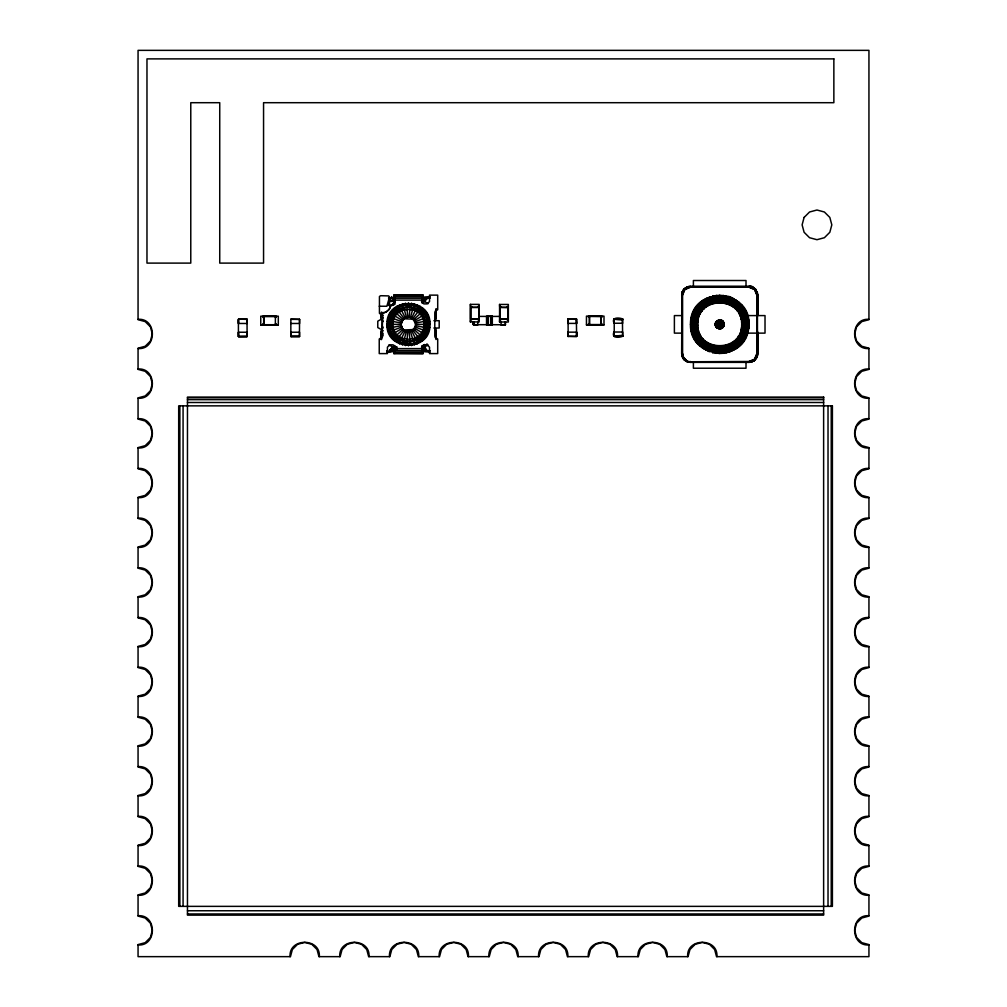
<?xml version="1.0" encoding="UTF-8"?>
<svg xmlns="http://www.w3.org/2000/svg" width="1007" height="1007" viewBox="0 0 1007 1007"><rect width="100%" height="100%" fill="white"/><g stroke="black" fill="none" stroke-linecap="round" stroke-linejoin="round"><path stroke-width="1.5" d="M473.517 324.846L473.416 321.862L473.668 324.883L477.759 324.846L477.759 321.862M488.219 324.846L488.219 316.122L488.219 324.594M473.668 321.862L473.668 324.594M473.416 324.72L473.428 321.862L473.517 324.808L477.759 324.745M389.205 305.36L389.47 297.178L388.74 295.907L380.696 295.718L379.438 296.448L379.438 313.404L380.696 314.134L385.882 312.094L389.13 309.426A6.822 6.822 0 0 0 390.15 307.135L390.351 305.36C390.364 309.627 386.361 313.076 382.157 312.673L382.157 336.061L381.766 337.521L379.236 338.981L379.236 353.595L387.418 353.595L387.418 347.163L389.759 344.822L392.982 344.822L395.008 345.993L395.323 353.381L393.85 353.595L393.85 346.672M382.635 312.762L382.157 336.061L383.138 333.292M470.395 321.925L470.395 304.378L479.168 304.378L479.168 321.925L470.395 321.925L470.42 320.755M499.573 322.001L499.573 304.454L508.346 304.454L508.346 322.001L499.573 322.001L499.61 320.83M696.328 325.148C694.817 293.692 744.576 293.692 743.078 325.148C743.506 354.388 695.9 354.388 696.328 325.148L697.738 325.097C696.328 295.555 743.078 295.555 741.656 325.097C742.058 352.5 697.347 352.5 697.738 325.097M687.429 361.828L689.266 362.281C687.051 361.928 682.406 359.877 683.577 357.498L682.268 353.595L682.268 295.127L684.672 289.336L690.462 286.932L748.944 286.932L754.734 289.336L757.138 295.127L757.138 353.595L754.734 359.398L748.944 361.79L690.462 361.79C686.271 361.865 681.802 357.938 682.57 353.595L682.57 295.127L684.886 289.55L690.462 287.234L748.944 287.234L754.52 289.55L756.836 295.127L756.836 353.595L754.52 359.184L748.944 361.488L687.454 361.777M716.392 327.237C711.169 320.906 724.31 316.5 724.083 324.581C723.895 331.303 712.755 328.697 715.713 322.542M715.411 324.581L715.448 323.713L723.945 325.462L723.013 327.237L724.083 324.581L723.693 322.542M690.462 324.367C690.009 283.936 754.054 287.813 748.73 327.892C745.293 363.741 689.543 359.952 690.462 324.367L695.434 324.367C694.843 355.975 744.563 355.975 743.972 324.367C744.563 292.76 694.843 292.76 695.434 324.367M390.917 349.404L389.47 350.675L392.39 347.163L394.945 346.118M421.971 302.654L424.551 301.559L427.472 298.047L426.024 299.331M718.23 346.282L718.142 347.705C748.78 349.064 750.681 301.383 719.703 301.458C688.864 301.017 690.5 349.719 721.226 347.214L719.703 347.755M757.705 332.058L757.705 353.595C757.805 358.303 753.538 362.47 748.944 362.369L690.462 362.369C685.78 362.407 681.626 358.291 681.701 353.595L681.777 293.931L683.375 289.978L687.454 286.945M682.57 295.127L681.701 295.127L681.827 293.931L682.243 292.093L683.061 292.395M386.99 324.367C385.744 296.675 431.21 296.675 429.964 324.367C431.21 352.047 385.744 352.047 386.99 324.367L390.2 324.367C389.231 347.868 427.723 347.868 426.741 324.367C427.723 300.854 389.231 300.854 390.2 324.367M381.527 312.006L380.986 317.935L383.327 317.935M393.12 324.367C392.277 304.605 424.677 304.605 423.821 324.367C424.677 344.117 392.277 344.117 393.12 324.367L401.164 324.367C404.235 342.682 427.094 321.85 409.144 317.079C401.768 316.009 397.929 327.199 404.814 330.699C427.673 335.986 407.999 301.924 401.164 324.367M407.055 339.649L407.797 331.643L412.127 330.699M412.669 309.602L410.478 317.331L409.144 317.079L409.887 309.086M715.763 326.293L723.819 322.844L723.429 322.039L719.703 324.367L716.229 327.048L716.846 327.69L722.157 320.83L723.013 321.497L720.571 320.15L718.419 328.471L717.336 328.055L719.262 328.723L719.703 319.974M406.413 343.991C381.049 342.38 385.391 301.03 410.541 304.743C435.893 306.342 431.55 347.692 406.413 343.991L406.564 342.531M410.378 306.191L410.566 304.441L416.797 306.141L421.593 309.225L424.677 312.598L428.063 320.201L427.685 330.006L429.095 330.422M425.168 316.928L426.767 316.223C413.839 287.952 373.987 315.342 393.334 337.483C411.007 358.341 443.42 328.131 421.593 309.225L422.55 308.129M410.415 305.901L410.541 304.743L408.477 305.801L406.413 304.743M716.178 353.381L716.783 348.447M722.623 300.275L723.227 295.341M395.323 348.623L393.85 350.096M290.859 319.37L290.822 336.325L299.595 336.325L299.557 332.234L290.822 332.234L290.973 336.59L290.973 332.234M246.992 336.476L247.118 332.234L238.395 332.234L238.432 336.476L238.395 319.37L238.395 323.474L247.156 323.474L247.017 319.118L247.118 336.476L238.558 336.59L238.533 332.234M299.431 336.476L299.557 319.232L299.557 323.474L290.822 323.474M568.049 319.295L576.369 319.03L576.671 323.398L567.898 323.398L568.049 319.043L568.187 336.552L567.935 332.159M622.414 319.156L622.704 323.247L613.943 323.247L613.943 319.156C636.99 322.53 608.958 312.346 614.081 323.247M614.232 319.156L622.414 319.005L622.628 336.25L622.704 332.02L613.943 332.02C609.273 343.211 636.449 332.411 614.232 336.401L614.232 318.854L622.653 319.043L614.106 318.904M722.636 302.591L722.825 301.181M685.742 360.984L690.462 362.369L690.462 361.488M750.014 287.31L750.139 286.441L748.944 286.353L690.462 286.353C685.78 286.29 681.701 290.469 681.701 295.127M405.418 345.628L405.62 344.18C380.382 341.725 385.668 300.665 410.566 304.441M414.116 306.984L414.657 305.322L411.322 304.542L411.536 303.094M423.683 301.345L424.929 298.148L430.279 298.047M753.198 360.242L753.664 360.984L756.32 358.328L757.705 353.595L756.836 353.595M390.93 349.215L389.973 350.587M396.808 347.063C390.653 345.124 395.172 354.489 386.663 350.675M426.011 299.507L426.968 298.148M690.878 320.868L691.28 318.564M748.616 327.879L747.987 331.328L743.267 330.17M732.769 300.023L732.945 299.142L732.53 299.922M715.046 347.277L715.322 345.892M379.236 306.241L386.839 306.241L389.47 297.178L389.47 305.335M427.685 330.006L428.29 327.212L429.737 327.426M576.621 319.156L567.898 319.295L576.369 319.03L576.633 336.401L576.671 332.159L567.898 332.159M299.52 336.476L290.985 336.476M712.704 352.752L713.9 347.918M725.506 300.803C724.776 290.809 735.437 300.275 739.012 302.566M490.623 324.883L490.623 316.16M576.633 332.159L576.508 336.514L567.898 336.262M725.883 301.81L725.506 303.17M423.972 299.507L423.33 301.81L424.4 297.015L430.065 296.587M395.424 316.286L402.259 320.516L401.29 323.02L393.385 321.548M404.273 339.12L406.476 331.391L407.797 331.643M421.518 332.448L414.683 328.206L415.652 325.702L423.557 327.187M402.422 344.986L402.825 343.576L397.652 341.209M414.532 303.749L414.116 305.146L421.87 309.476M691.507 317.419L693.911 310.823L698.216 313.089M747.899 331.316L745.495 337.899M402.372 343.135L402.825 341.738M406.564 306.191L406.375 304.441C398.004 305.322 390.628 311.893 388.891 320.201L390.603 320.566M405.62 344.18C415.727 345.791 426.074 338.566 428.063 328.521M381.489 339.56L383 335.18M712.025 346.458L712.49 345.124M751.675 287.725L751.952 286.945L755.137 288.921L757.629 293.931L757.705 315.128M402.284 343.412C441.683 351.619 432.595 289.16 397.538 307.349C368.965 326.935 411.548 363.842 426.867 332.763M711.093 347.05L709.331 351.695L703.201 348.271M728.313 301.672L730.075 297.027M383.189 327.137L382.106 329.918L377.776 327.577L377.776 321.145L382.106 318.804L383.189 321.585M392.982 349.215L394.077 346.924M728.275 304.139L728.829 302.83M716.846 327.69L717.576 328.194L719.703 324.367L721.427 320.339L720.584 320.062M424.262 330.548L423.683 331.857A16.716 16.716 0 0 1 421.392 335.306M693.068 314.26L694.478 311.125M744.928 337.609L746.325 334.462M399.552 343.903L400.157 342.581M416.797 306.141L417.402 304.819M682.129 292.42L684.269 288.921L684.886 289.55M715.977 322.039L723.164 327.048L722.56 327.69L716.518 321.346L715.977 322.039L715.587 322.844L723.643 326.293L721.792 328.118L719.262 328.723M401.629 338.1L405.217 330.9L406.576 331.429M410.365 317.306L411.737 317.822L415.312 310.622M682.293 292.106L684.307 288.959L685.742 287.738L686.208 288.48M238.533 323.474L238.558 319.118L247.017 319.37M709.155 345.237L709.797 343.979M757.277 356.314L754.092 360.695L750.139 362.281M706.121 350.247L708.424 345.854M730.981 302.88L733.285 298.475M744.425 312.057L744.928 311.125M399.338 340.19L398.457 341.7L395.071 339.246L390.175 332.511L391.786 331.794M417.615 308.545L418.346 307.273M731.623 304.24L730.893 305.461M693.974 310.861L695.736 307.815M743.607 340.857L745.419 337.861M392.629 305.146L395.059 301.307L391.522 296.587M753.198 288.48C760.121 292.571 754.016 287.083 750.139 286.441L751.977 286.894M396.859 342.443L397.664 341.172M419.277 307.55L420.095 306.292M706.461 343.651L707.266 342.481M705.92 344.331L703.1 348.422L695.799 340.857M733.486 304.391L736.306 300.3M402.145 320.704L405.217 317.822L401.629 310.622M415.312 338.1L411.737 330.9L414.808 328.018M421.492 347.163L424.551 347.163L427.044 343.84M399.225 336.615L404.071 330.195L403.077 329.289L397.136 334.702M411.737 317.822L412.883 318.527L417.729 312.12M695.787 307.865L697.964 305.108M741.731 342.355L743.141 340.542M741.504 343.677L743.669 340.907M733.323 307.122L734.191 306.002M383 315.556L380.986 317.935L380.986 313.391M391.043 306.052L395.059 301.307L391.522 298.047M394.404 340.605L395.361 339.497M700.318 346.244L703.616 342.531M735.79 306.204L739.088 302.478M395.273 339.032L396.242 337.937M420.699 310.785L421.681 309.703M704.019 341.713L704.963 340.656M395.6 313.328L397.639 311.314A16.678 16.678 0 0 1 401.239 309.023L403.845 308.054M421.354 335.394L419.302 337.408M263.683 324.732L275.377 324.732L275.377 316.425L263.683 316.425L263.683 324.732L275.377 324.732M275.377 316.425L263.683 316.425M478.929 318.992L478.929 307.299L470.634 307.299L470.634 318.992L478.929 318.992L478.929 307.299M470.634 318.992L470.634 307.299M508.12 319.068L508.12 307.374L499.812 307.374L499.812 319.068L508.12 319.068L508.12 307.374M499.812 319.068L507.943 318.904M501.083 321.862L501.083 324.883L505.438 324.745L473.416 324.669M589.385 324.657L601.078 324.657L601.078 316.349L589.385 316.349L589.385 324.657L601.078 324.657M600.902 324.481L601.078 316.349M698.795 304.278L700.431 302.616M684.269 359.801L687.63 361.286M741.442 343.626C736.054 349.87 727.948 353.482 719.703 353.419M735.5 309.086L736.52 308.104M715.461 325.462L719.703 324.367L722.875 321.346L723.429 322.039M419.818 314.02L413.877 319.433L412.883 318.527M716.392 321.497L718.822 320.062L720.143 328.723M699.727 338.151L695.636 340.97L697.813 343.752L701.539 340.454M737.867 308.268L741.58 304.983M380.696 314.134L382.383 312.661L382.383 313.391M392.239 338.44L393.334 337.483M423.607 311.251L424.715 310.294M701.841 339.46L702.924 338.553M576.369 319.295L567.935 319.156M422.978 301.773L423.972 300.967M700.381 302.566L706.171 298.575L715.046 295.743M701.715 302.327L703.528 300.929M737.388 311.327L738.534 310.483M392.277 336.137L393.687 335.104M423.255 313.618L424.677 312.598M722.56 327.69L721.83 328.194L717.248 320.83M739.667 310.584L743.758 307.752M390.401 335.986L391.622 335.193M425.319 313.542L426.553 312.749M755.59 290.872L756.282 290.431M699.991 336.942L701.187 336.187M395.424 332.448L402.259 328.206L403.303 329.528M413.638 319.194L414.683 320.516L421.518 316.286M738.974 313.806L740.208 313.127M424.551 344.507C421.895 346.421 426.741 351.619 424.929 350.587L423.72 346.886L428.353 345.124M687.756 361.941L683.375 358.756L681.701 353.595C681.575 357.384 683.703 357.158 682.57 353.595L681.701 353.595L681.953 295.127C681.89 290.582 685.918 286.554 690.462 286.617L748.944 286.617C753.488 286.554 757.516 290.582 757.453 295.127L757.453 353.595C757.516 358.152 753.488 362.18 748.944 362.117L690.462 362.117C685.918 362.18 681.89 358.152 681.953 353.595M576.633 323.398L576.508 319.194L568.187 319.005M696.202 341.751L693.81 337.949L698.216 335.646M741.19 313.089L745.583 310.773M685.314 288.027L690.462 286.353L690.462 287.234M754.092 360.695L748.944 362.369L748.944 361.488M722.069 328.055L721.012 328.546L717.978 320.339L718.834 320.15M698.48 334.211L699.777 333.607M388.929 333.292L390.263 332.688L388.652 327.212L387.204 327.426M428.025 315.443L426.691 316.047L428.29 321.51L429.737 321.309M404.814 318.036L409.144 317.079M415.715 339.699L413.109 340.681M394.165 329.906L401.655 326.998L401.29 325.702L393.385 327.187M423.557 321.548L415.652 323.02L415.287 321.724L422.789 318.816M740.208 316.462L741.53 315.959M692.363 334.727L697.008 332.965M742.386 315.757L747.043 313.995M756.345 292.395L757.113 292.106C758.951 296.536 753.475 283.42 748.944 286.353L748.944 287.234M686.422 360.38L682.771 356.44M689.342 361.714L690.462 361.79M709.608 297.732L711.785 297.04M697.36 331.29L698.72 330.875M387.859 330.422L389.256 330.006M427.685 318.716L429.095 318.313M423.091 298.638L421.631 300.099L393.85 300.099L393.85 295.127L423.091 295.127L423.091 302.05M696.139 330.17L691.318 331.353L690.789 327.879L690.789 320.855L695.61 321.434M743.267 318.552L748.088 317.369L745.419 310.861M741.076 319.269L742.449 318.942M388.891 328.521L390.603 328.156M426.351 320.566L427.774 320.264M696.643 328.257L698.04 328.018M715.322 324.581L724.033 323.7M393.85 295.127L423.091 295.127M756.761 294.044L757.566 293.931M690.676 327.892L695.61 327.288M743.795 321.434L748.73 320.843M487.954 316.311L488.08 324.846M741.567 322.164L742.977 322.026M411.322 304.542L405.62 304.542L405.418 303.094M393.825 347.075L388.589 345.124M716.204 295.529L719.703 295.315M402.762 330.006L414.947 329.49M389.457 301.445L395.059 301.307L389.457 299.859M260.763 324.959L278.297 324.959L278.297 316.185L260.763 316.185L260.763 324.959L261.933 324.934M586.452 324.883L603.999 324.883L603.999 316.122L586.452 316.122L586.452 324.883L587.622 324.858M568.187 319.295L576.369 319.156L568.187 319.043M395.524 347.138L392.39 347.163L396.985 347.163M756.836 295.127L757.705 295.127L756.03 289.978M393.85 295.504L423.091 295.504M395.323 296.587L421.631 296.587M388.501 298.047L392.982 298.047M395.323 298.198L421.631 298.198M387.72 305.36L392.982 305.36L395.008 304.19L395.323 295.353M470.395 306.43L471.566 306.43L471.566 307.299M479.168 306.43L477.998 306.43L477.998 307.299M499.573 306.506L500.743 306.506L500.743 307.374M508.346 306.506L507.176 306.506L507.176 307.374M470.798 307.475L478.766 307.475M499.812 307.374L507.943 307.55M682.104 315.594L674.388 315.594L674.388 333.128L682.104 333.128M479.219 316.412L499.623 316.412M380.986 316.475L380.696 313.416M589.385 316.349L600.902 316.513M263.683 317.356L262.802 317.356L262.802 316.185M275.377 317.356L276.258 317.356L276.258 316.185M589.385 317.281L588.503 317.281L588.503 316.122M601.078 317.281L601.947 317.281L601.947 316.122M435.955 318.376L436.245 309.036M470.798 318.829L478.766 318.829M238.558 319.118L246.992 319.118M290.985 319.118L299.557 319.37L290.822 319.37M138.06 319.32C157.13 317.834 157.13 350.033 138.06 348.548M868.94 319.32C849.87 317.834 849.87 350.033 868.94 348.548M470.395 319.874L471.566 319.874L471.566 318.992M479.168 319.874L477.998 319.874L477.998 318.992M499.573 319.949L500.743 319.949L500.743 319.068M508.346 319.949L507.176 319.949L507.176 319.068M433.891 320.704L439.19 320.704L439.19 328.018L433.891 328.018M589.385 323.713L588.503 323.713L588.503 324.883M601.078 323.713L601.947 323.713L601.947 324.883M263.683 323.788L262.802 323.788L262.802 324.959M275.377 323.788L276.258 323.788L276.258 324.959M415.778 324.367L423.821 324.367M426.741 324.367L429.964 324.367M743.972 324.367L748.944 324.367M486.532 324.745L492.322 324.745M501.083 324.745L505.438 324.72L505.174 321.862M435.955 330.359L436.245 338.478M383.327 330.8L380.986 330.8L380.986 339.56M380.986 332.26L380.696 338.767M613.98 336.25L622.666 336.25M238.432 336.476L247.118 336.476M567.935 336.401L576.633 336.401M238.558 336.59L246.992 336.59M290.985 336.59L299.431 336.59M393.85 348.623L421.631 348.623L423.091 350.096M393.85 349.353L396.934 349.353M393.85 349.895L396.934 349.895M395.323 350.537L421.631 350.537M425.432 350.675L430.253 350.675M386.877 352.135L392.554 351.707L392.982 347.755M395.323 352.148L421.631 352.148M430.065 352.135L424.4 351.707L423.972 346.295M393.85 353.218L423.091 353.218M395.323 353.381L423.091 353.595L423.091 346.672M393.85 353.595L423.091 353.595M138.06 369.015C157.13 367.542 157.13 399.729 138.06 398.256M868.94 369.015C849.87 367.542 849.87 399.729 868.94 398.256M187.466 397.752L823.625 397.752M187.466 399.653L823.625 399.653M187.466 402.498L823.625 402.498M138.06 418.711C157.13 417.238 157.13 449.437 138.06 447.951M868.94 418.711C849.87 417.238 849.87 449.437 868.94 447.951M138.06 468.419C157.13 466.933 157.13 499.132 138.06 497.647M868.94 468.419C849.87 466.933 849.87 499.132 868.94 497.647M138.06 518.114C157.13 516.641 157.13 548.828 138.06 547.355M868.94 518.114C849.87 516.641 849.87 548.828 868.94 547.355M138.06 567.822C157.13 566.337 157.13 598.536 138.06 597.05M868.94 567.822C849.87 566.337 849.87 598.536 868.94 597.05M138.06 617.518C157.13 616.045 157.13 648.231 138.06 646.758M868.94 617.518C849.87 616.045 849.87 648.231 868.94 646.758M138.06 667.213C157.13 665.74 157.13 697.927 138.06 696.454M868.94 667.213C849.87 665.74 849.87 697.927 868.94 696.454M138.06 716.921C157.13 715.436 157.13 747.635 138.06 746.149M868.94 716.921C849.87 715.436 849.87 747.635 868.94 746.149M138.06 766.617C157.13 765.144 157.13 797.33 138.06 795.857M868.94 766.617C849.87 765.144 849.87 797.33 868.94 795.857M138.06 816.325C157.13 814.839 157.13 847.038 138.06 845.553M868.94 816.325C849.87 814.839 849.87 847.038 868.94 845.553M138.06 866.02C157.13 864.535 157.13 896.734 138.06 895.261M868.94 866.02C849.87 864.535 849.87 896.734 868.94 895.261M187.466 910.756L823.625 910.756M187.466 913.966L823.625 913.966M138.06 915.715C157.13 914.243 157.13 946.429 138.06 944.956M868.94 915.715C849.87 914.243 849.87 946.429 868.94 944.956M421.455 301.534L424.551 301.559L428.353 303.611M602.828 324.858L603.999 324.883M277.126 324.934L278.297 324.959M741.656 325.097L743.078 325.148M402.762 318.716L414.947 319.244M719.703 324.367L724.083 324.581M696.429 322.026L697.838 322.164M424.702 329.289A16.716 16.716 0 0 0 425.407 325.123L423.746 317.004L419.692 311.654A16.666 16.666 0 0 0 416.193 309.262C405.129 303.132 389.973 313.039 391.572 325.79A16.804 16.804 0 0 0 392.466 329.956L393.02 331.341A16.666 16.666 0 0 0 395.348 335.092L391.937 328.131L391.534 323.612A16.716 16.716 0 0 1 392.252 319.433L393.259 316.865A16.716 16.716 0 0 1 395.562 313.416M410.327 341.222A17.22 17.22 0 0 1 406.06 341.146L401.113 339.636L395.222 334.941L397.249 337.081A16.666 16.666 0 0 0 400.748 339.46C411.825 345.59 426.968 335.683 425.369 322.932A16.792 16.792 0 0 0 424.488 318.778L423.922 317.381A16.666 16.666 0 0 0 421.681 313.718L421.606 313.643M743.795 327.288L748.73 327.892M681.827 293.931L682.645 294.044M756.761 354.678L757.629 354.804L757.163 356.629L756.345 356.327M387.204 321.309L388.652 321.51L389.256 318.716L387.859 318.313M741.366 328.018L742.763 328.257M427.472 350.675L426.099 349.719M726.676 296.083L719.703 295.24L719.703 300.099M723.139 296.083L725.392 296.499M712.729 352.639L719.703 353.495L719.703 348.623M412.53 307.903L410.894 307.576A17.22 17.22 0 0 0 406.614 307.5M426.351 328.156L427.774 328.471M698.329 319.269L696.945 318.942M691.318 317.369L696.139 318.552M393.85 298.638L395.323 300.099M740.686 330.875L742.046 331.29M412.241 307.827L419.05 311.1L421.732 313.794M425.835 350.663L424.551 349.215M692.363 313.995L697.008 315.757M742.386 332.965L747.043 334.727M697.876 315.959L699.198 316.462M394.165 318.816L401.655 321.724M415.287 326.998L422.789 329.906M421.971 346.118L424.551 347.163M717.613 328.118L718.419 328.471M390.175 316.223L391.786 316.928M425.168 331.794L426.767 332.511M388.929 315.443L390.263 316.047M426.691 332.688L428.025 333.292M739.629 333.607L740.913 334.211M751.65 286.781L753.664 287.738M741.19 335.646L745.583 337.949M614.232 336.401L614.081 332.02M699.185 313.127L700.431 313.806M404.071 330.195L405.217 330.9M738.219 336.187L739.415 336.942M683.086 290.394L683.816 290.872M755.59 357.85L756.32 358.328M425.508 350.587L424.639 349.719M390.401 312.749L391.622 313.542L393.334 311.251L392.239 310.294M426.553 335.986L425.319 335.193L423.607 337.483L424.715 338.44M695.636 307.752L699.727 310.584M739.667 338.151L743.758 340.97M392.277 312.598L393.687 313.618M423.255 335.104L424.438 335.96M683.564 358.014L685.339 359.6M700.872 310.483L702.017 311.327M426.011 348.623L423.72 346.886L425.244 348.435M700.809 345.691L703.528 347.805M682.683 354.993L681.827 354.791L683.124 358.303M736.482 338.553L737.565 339.46M722.157 320.83L722.812 321.397M697.813 304.983L701.539 308.268M737.867 340.454L741.58 343.752M397.136 314.02L403.077 319.433M413.877 329.289L419.818 334.702M702.886 308.104L703.906 309.086M738.584 303.044L740.221 304.655M716.896 327.627L715.839 326.255M734.443 340.656L735.387 341.713M395.071 309.476L396.242 310.785M420.699 337.937L421.681 339.032M700.318 302.478L703.616 306.204M735.79 342.531L739.088 346.244M394.404 308.129L395.361 309.225M421.593 339.497L422.55 340.605M705.202 306.002L706.083 307.122M741.504 305.045L745.495 310.823M697.675 342.355L693.068 334.462M399.225 312.12L404.071 318.527M412.883 330.195L417.729 336.615M703.1 300.3L705.92 304.391M733.486 344.331L736.306 348.422M732.139 342.481L732.932 343.651M396.859 306.292L397.652 307.513L400.157 306.141L399.552 304.819M420.095 342.443L419.302 341.209L416.797 342.581L417.402 343.903M693.911 337.899L695.736 340.907M707.783 304.24L708.5 305.461M398.608 307.273L399.338 308.545M417.615 340.19L418.484 341.7M682.243 356.629L683.375 358.756M706.121 298.475L708.424 302.88M730.981 345.854L733.285 350.247M729.609 343.979L730.251 345.237M414.683 320.516L415.287 321.724M401.655 326.998L402.259 328.206M693.974 337.861L691.494 331.316M710.577 302.83L711.131 304.139M709.331 297.027L711.093 301.672M728.313 347.05L730.075 351.695M751.675 361.01L751.952 361.777M687.731 287.725L687.429 286.894L689.266 286.441L689.38 287.31M726.903 345.124L727.369 346.458M402.284 305.322L402.825 306.984M414.116 341.738L414.657 343.412M402.422 303.749L402.825 305.146M414.116 343.576L414.532 344.986M404.273 309.602L406.476 317.331M410.478 331.391L412.669 339.12M713.522 301.81L713.9 303.17M712.704 295.982L713.9 300.803M725.506 347.918L726.702 352.752M724.083 345.892L724.36 347.277M747.987 317.394L748.616 320.855M411.536 345.628L411.322 344.18L408.477 344.394L408.477 345.854M750.014 361.412L750.127 362.23M716.581 301.181L716.77 302.591M748.44 319.433L748.755 321.888M716.178 295.341L716.783 300.275M722.623 348.447L723.227 353.381M410.378 342.531L410.566 344.281M407.055 309.086L407.797 317.079M409.144 331.643L409.887 339.649M721.176 346.282L721.264 347.705M748.541 320.855L748.742 324.367M499.573 304.454L499.61 305.625M470.395 304.378L470.42 305.549M831.228 405.859L831.228 906.363M828.018 405.859L828.018 906.363M757.654 295.127L757.654 315.128M757.654 332.058L757.654 353.595M746.011 286.34L746.011 280.512L693.395 280.512L693.395 286.34M746.011 362.382L746.011 368.222L693.395 368.222L693.395 362.382M719.703 300.98L719.703 302.39M716.921 956.65C718.394 937.567 686.208 937.567 687.68 956.65M667.226 956.65C668.698 937.567 636.5 937.567 637.985 956.65M617.518 956.65C619.003 937.567 586.804 937.567 588.289 956.65M589.548 316.513L589.548 324.481M567.822 956.65C569.295 937.567 537.109 937.567 538.581 956.65M518.114 956.65C519.599 937.567 487.401 937.567 488.886 956.65M505.476 321.862L505.325 324.846M499.976 307.55L499.976 318.904M490.875 316.286L490.875 324.72M490.774 316.16L490.774 324.846M468.419 956.65C469.891 937.567 437.705 937.567 439.178 956.65M435.955 308.935L435.955 319.836M435.955 328.899L435.955 339.51M421.631 295.353L421.946 302.729L423.972 303.9L427.182 303.9L429.523 301.559L429.523 295.127L437.705 295.127L437.705 309.741L435.175 311.201L434.785 312.673L434.785 336.061L435.175 337.521L437.705 338.981L437.705 353.595L429.523 353.595L429.523 347.163L427.182 344.822L423.972 344.822L421.946 345.993L421.631 353.381M418.723 956.65C420.196 937.567 387.997 937.567 389.482 956.65M408.477 302.88L408.477 304.341M369.015 956.65C370.5 937.567 338.302 937.567 339.787 956.65M319.32 956.65C320.792 937.567 288.606 937.567 290.079 956.65M263.847 316.588L263.847 324.556M183.073 405.859L183.073 906.363M179.863 405.859L179.863 906.363M405.821 343.337A19.045 19.045 0 0 1 404.336 343.072M403.744 308.092A16.678 16.678 0 0 1 405.116 307.752M419.428 337.244A16.716 16.716 0 0 1 415.815 339.548M413.298 340.479A16.716 16.716 0 0 1 410.529 341.033M488.105 316.412L488.08 324.594L488.017 316.412M697.499 322.127C694.075 351.972 741.429 355.144 741.995 325.11C744.261 297.367 698.959 294.334 697.499 322.127M715.7 323.75C723.102 340.643 727.822 309.841 715.7 323.75M716.115 323.813C722.762 338.994 727.004 311.327 716.115 323.813M716.657 323.902C722.296 336.766 725.896 313.303 716.657 323.902M717.324 324.002C721.729 334.072 724.549 315.707 717.324 324.002M718.067 324.116C720.773 330.183 722.46 319.131 718.067 324.116M718.872 324.241C720.244 327.313 721.1 321.711 718.872 324.241M691.28 320.906C686.082 357.85 744.324 364.924 748.125 327.816C753.324 290.872 695.069 283.798 691.28 320.906M692.124 321.019C687.089 356.856 743.594 363.716 747.282 327.716C752.317 291.866 695.812 285.006 692.124 321.019M693.257 321.157C688.423 355.521 742.612 362.092 746.149 327.577C750.983 293.213 696.794 286.63 693.257 321.157M694.591 321.309C689.996 353.948 741.467 360.204 744.815 327.413C749.409 294.774 697.939 288.531 694.591 321.309M387.922 321.409C382.924 347.705 426.402 353.96 429.02 327.313C434.017 301.017 390.54 294.761 387.922 321.409M748.906 325.639L747.597 333.128L765.018 333.128L765.018 315.594L747.597 315.594L748.906 325.639M152.309 333.934L150.395 341.058L145.184 346.27L138.06 348.183L138.06 369.393L145.184 371.293L150.395 376.505L152.309 383.629L150.395 390.754L145.184 395.965L138.06 397.878L138.06 419.088L145.184 421.002L150.395 426.213L152.309 433.337L150.395 440.462L145.184 445.673L138.06 447.586L138.06 468.784L145.184 470.697L150.395 475.908L152.309 483.033L150.395 490.157L145.184 495.368L138.06 497.282L138.06 518.492L145.184 520.392L150.395 525.616L152.309 532.741L150.395 539.853L145.184 545.077L138.06 546.977L138.06 568.187L145.184 570.1L150.395 575.312L152.309 582.436L150.395 589.561L145.184 594.772L138.06 596.685L138.06 617.895L145.184 619.796L150.395 625.007L152.309 632.132L150.395 639.256L145.184 644.467L138.06 646.381L138.06 667.591L145.184 669.504L150.395 674.715L152.309 681.84L150.395 688.964L145.184 694.175L138.06 696.076L138.06 717.286L145.184 719.199L150.395 724.411L152.309 731.535L150.395 738.66L145.184 743.871L138.06 745.784L138.06 766.994L145.184 768.895L150.395 774.119L152.309 781.231L150.395 788.355L145.184 793.579L138.06 795.48L138.06 816.69L145.184 818.603L150.395 823.814L152.309 830.939L150.395 838.063L145.184 843.274L138.06 845.188L138.06 866.385L145.184 868.298L150.395 873.51L152.309 880.634L150.395 887.759L145.184 892.97L138.06 894.883L138.06 916.093L145.184 918.006L150.395 923.218L152.309 930.342L150.395 937.467L145.184 942.678L138.06 944.579L138.06 956.65L290.457 956.65L292.357 949.525L297.581 944.314L304.693 942.401L311.818 944.314L317.041 949.525L318.942 956.65L340.152 956.65L342.065 949.525L347.277 944.314L354.401 942.401L361.526 944.314L366.737 949.525L368.65 956.65L389.847 956.65L391.761 949.525L396.972 944.314L404.097 942.401L411.221 944.314L416.432 949.525L418.346 956.65L439.555 956.65L441.456 949.525L446.68 944.314L453.805 942.401L460.929 944.314L466.14 949.525L468.041 956.65L489.251 956.65L491.164 949.525L496.375 944.314L503.5 942.401L510.625 944.314L515.836 949.525L517.749 956.65L538.959 956.65L540.86 949.525L546.084 944.314L553.195 942.401L560.32 944.314L565.544 949.525L567.445 956.65L588.654 956.65L590.568 949.525L595.779 944.314L602.903 942.401L610.028 944.314L615.239 949.525L617.153 956.65L638.35 956.65L640.263 949.525L645.474 944.314L652.599 942.401L659.723 944.314L664.935 949.525L666.848 956.65L688.058 956.65L689.959 949.525L695.182 944.314L702.307 942.401L709.432 944.314L714.643 949.525L716.543 956.65L868.94 956.65L868.94 944.579L861.816 942.678L856.605 937.467L854.691 930.342L856.605 923.218L861.816 918.006L868.94 916.093L868.94 894.883L861.816 892.97L856.605 887.759L854.691 880.634L856.605 873.51L861.816 868.298L868.94 866.385L868.94 845.188L861.816 843.274L856.605 838.063L854.691 830.939L856.605 823.814L861.816 818.603L868.94 816.69L868.94 795.48L861.816 793.579L856.605 788.355L854.691 781.231L856.605 774.119L861.816 768.895L868.94 766.994L868.94 745.784L861.816 743.871L856.605 738.66L854.691 731.535L856.605 724.411L861.816 719.199L868.94 717.286L868.94 696.076L861.816 694.175L856.605 688.964L854.691 681.84L856.605 674.715L861.816 669.504L868.94 667.591L868.94 646.381L861.816 644.467L856.605 639.256L854.691 632.132L856.605 625.007L861.816 619.796L868.94 617.895L868.94 596.685L861.816 594.772L856.605 589.561L854.691 582.436L856.605 575.312L861.816 570.1L868.94 568.187L868.94 546.977L861.816 545.077L856.605 539.853L854.691 532.741L856.605 525.616L861.816 520.392L868.94 518.492L868.94 497.282L861.816 495.368L856.605 490.157L854.691 483.033L856.605 475.908L861.816 470.697L868.94 468.784L868.94 447.586L861.816 445.673L856.605 440.462L854.691 433.337L856.605 426.213L861.816 421.002L868.94 419.088L868.94 397.878L861.816 395.965L856.605 390.754L854.691 383.629L856.605 376.505L861.816 371.293L868.94 369.393L868.94 348.183L861.816 346.27L856.605 341.058L854.691 333.934L856.605 326.809L861.816 321.598L868.94 319.685L868.94 50.35L138.06 50.35L138.06 319.685L145.184 321.598L150.395 326.809L152.309 333.934M804.102 217.436L802.113 224.863L804.102 232.277L809.54 237.715L816.967 239.704L824.393 237.715L829.831 232.277L831.82 224.863L829.831 217.436L824.393 211.999L816.967 210.01L809.54 211.999L804.102 217.436M833.859 58.884L146.972 58.884L146.972 263.104L190.776 263.104L190.776 102.701L219.74 102.701L219.74 263.104L263.557 263.104L263.557 102.701L833.859 102.701L833.859 58.884M492.322 316.16L486.532 316.122L486.532 324.883L492.322 324.883L492.322 316.122M823.625 397.085L187.466 397.085L187.466 915.136L823.625 915.136L823.625 397.085M832.399 405.859L178.692 405.859L178.692 906.363L832.399 906.363L832.399 405.859M695.787 338.176L694.478 337.609L695.787 338.176"/></g></svg>
